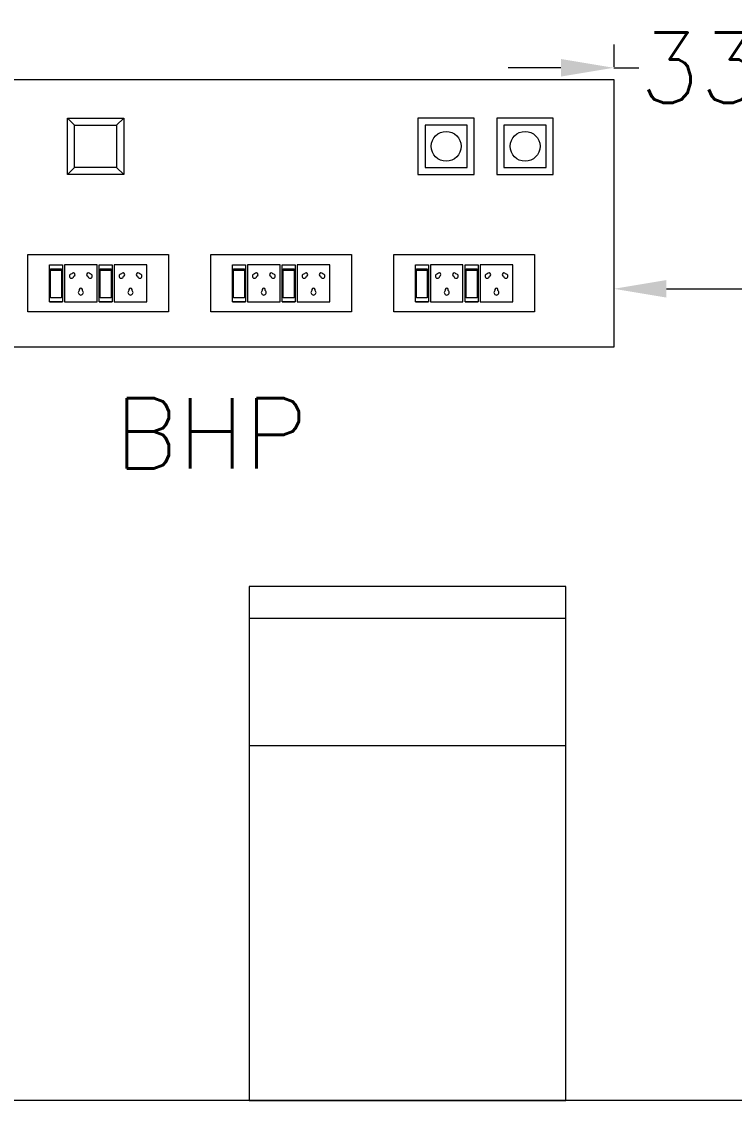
# Model space of a CAD drawing. Extents: x 3552052 to 4102982, y -707811 to -630695.
# Drawn here: x 3664658 to 3665671, y -700186 to -698653 of the extents above; entities that cross this region are included whole.
import ezdxf

# ---------------------------------------------------------------- set-up
doc = ezdxf.new("R2010")
doc.units = 0
doc.header["$LTSCALE"] = 6
doc.header["$MEASUREMENT"] = 0
doc.layers.get('Defpoints').update_dxf_attribs({"linetype": 'CONTINUOUS', "lineweight": 0})
for name, color, linetype, lineweight in [('ELE-4M UPS P.SB', 3, 'CONTINUOUS', 0), ('ELE-SOCKET NMBERING', 7, 'CONTINUOUS', 9), ('ELE. 2N0S OF 6-16 UPS SOCKETS', 191, 'CONTINUOUS', 0), ('EQP', 6, 'CONTINUOUS', 0), ('MEP_HVAC_RA_DUCT', 1, 'CONTINUOUS', 0)]:
    doc.layers.add(name, color=color, linetype=linetype, lineweight=lineweight)
doc.styles.add('Annotation', font='tahoma.ttf')
doc.styles.add('ROMANS', font='romans.shx')
doc.dimstyles.new('AEPL1', dxfattribs={"dimtxt": 100, "dimasz": 75, "dimexe": 1.25, "dimexo": 50, "dimtad": 0, "dimdec": 0, "dimtxsty": 'ROMANS', "dimcen": 2.5, "dimclrd": 7, "dimclre": 7, "dimadec": 0, "dimazin": 0, "dimtfac": 1, "dimtdec": 0, "dimtmove": 0, "dimatfit": 3, "dimfxl": 1, "dimlwd": 0, "dimlwe": 0, "dimarcsym": 0})

# ---------------------------------------------------------------- blocks, each defined once
blk = doc.blocks.new('5Y3AQY')
at = {"layer": 'ELE. 2N0S OF 6-16 UPS SOCKETS', "color": 72, "lineweight": 0}
for p, q in [((-311.5, -26.5), (-277.7, -26.5)), ((-311.5, -123.5), (-311.5, -26.5)), ((-311.5, -123.5), (-311.5, -26.5)), ((-277.7, -26.5), (-277.7, -123.5)), ((-272.1, -26.5), (-272.1, -123.5)), ((-187.1, -26.5), (-272.1, -26.5)), ((-187.1, -123.5), (-187.1, -26.5)), ((-181.4, -26.5), (-147.6, -26.5)), ((-181.4, -123.5), (-181.4, -26.5)), ((-181.4, -123.5), (-181.4, -26.5)), ((-147.6, -26.5), (-147.6, -123.5)), ((-57, -26.5), (-142, -26.5)), ((-142, -26.5), (-142, -123.5)), ((-57, -123.5), (-57, -26.5)), ((-308.7, -37), (-280.5, -37)), ((-308.7, -113), (-308.7, -37)), ((-308.7, -40.4), (-280.5, -40.4)), ((-280.5, -37), (-280.5, -113)), ((-178.6, -37), (-150.4, -37)), ((-178.6, -113), (-178.6, -37)), ((-178.6, -40.4), (-150.4, -40.4)), ((-150.4, -37), (-150.4, -113)), ((-311.5, -123.5), (-277.7, -123.5)), ((-277.7, -123.5), (-311.5, -123.5)), ((-280.5, -113), (-308.7, -113)), ((-272.1, -123.5), (-187.1, -123.5)), ((-181.4, -123.5), (-147.6, -123.5)), ((-147.6, -123.5), (-181.4, -123.5)), ((-150.4, -113), (-178.6, -113)), ((-142, -123.5), (-57, -123.5))]:
    blk.add_line(p, q, dxfattribs=at)
blk.add_lwpolyline([(-368.5, 0), (0, 0), (0, -150), (-368.5, -150)], close=True, dxfattribs=at)
for centre, radius, start, end in [((-253.8, -56.1), 5.7, 87.49, 354.7311), ((-249.3, -52.1), 4.6, 284.9049, 157.3162), ((-209.8, -52.1), 4.6, 22.6838, 255.0951), ((-205.3, -56.1), 5.7, 185.2689, 92.51), ((-123.7, -56.1), 5.7, 87.49, 354.7311), ((-119.2, -52.1), 4.6, 284.9049, 157.3162), ((-79.7, -52.1), 4.6, 22.6838, 255.0951), ((-75.2, -56.1), 5.7, 185.2689, 92.51), ((-229.6, -99), 6.62, 127.1584, 52.8416), ((-229.6, -92.3), 4.22, 341.4031, 198.5969), ((-99.5, -99), 6.62, 127.1584, 52.8416), ((-99.5, -92.3), 4.22, 341.4031, 198.5969)]:
    blk.add_arc(centre, radius, start, end, dxfattribs=at)
blk = doc.blocks.new('*D173')
at = {"layer": 'Defpoints', "color": 0, "linetype": 'ByBlock', "transparency": 16777216}
for p in [(3665829.8, -698655.7), (3665829.8, -698718.8), (3665499.8, -698735.7)]:
    blk.add_point(p, dxfattribs=at)
at = {"layer": 'ELE-4M UPS P.SB', "color": 7, "linetype": 'ByBlock', "lineweight": 0, "transparency": 16777216}
for p, q in [((3665499.8, -698685.7), (3665499.8, -698717.6)), ((3665829.8, -698705.7), (3665829.8, -698720.1)), ((3665424.8, -698718.8), (3665349.8, -698718.8)), ((3665499.8, -698718.8), (3665535.6, -698718.8)), ((3665829.8, -698718.8), (3665794, -698718.8)), ((3665904.8, -698718.8), (3665979.8, -698718.8))]:
    blk.add_line(p, q, dxfattribs=at)
at = {"layer": 'ELE-4M UPS P.SB', "color": 7, "linetype": 'ByBlock', "transparency": 16777216}
for points in [[(3665424.8, -698706.3), (3665424.8, -698731.3), (3665499.8, -698718.8)], [(3665904.8, -698706.3), (3665904.8, -698731.3), (3665829.8, -698718.8)]]:
    blk.add_solid(points, dxfattribs=at)
at = {"layer": 'ELE-4M UPS P.SB', "color": 0, "linetype": 'ByBlock', "transparency": 16777216, "insert": (3665664.8, -698718.8), "char_height": 100, "attachment_point": 5, "style": 'ROMANS'}
blk.add_mtext('330', dxfattribs=at)
blk = doc.blocks.new('*D174')
at = {"layer": 'Defpoints', "color": 0, "linetype": 'ByBlock', "transparency": 16777216}
for p in [(3666299.8, -699032.8), (3665499.8, -699066.1), (3666299.8, -699115.7)]:
    blk.add_point(p, dxfattribs=at)
at = {"layer": 'ELE-4M UPS P.SB', "color": 7, "linetype": 'ByBlock', "lineweight": 0, "transparency": 16777216}
for p, q in [((3665499.8, -699016.1), (3665499.8, -699031.5)), ((3665574.8, -699032.8), (3665770.6, -699032.8)), ((3666224.8, -699032.8), (3666029, -699032.8)), ((3666299.8, -699065.7), (3666299.8, -699031.5))]:
    blk.add_line(p, q, dxfattribs=at)
at = {"layer": 'ELE-4M UPS P.SB', "color": 7, "linetype": 'ByBlock', "transparency": 16777216}
for points in [[(3665574.8, -699020.3), (3665574.8, -699045.3), (3665499.8, -699032.8)], [(3666224.8, -699020.3), (3666224.8, -699045.3), (3666299.8, -699032.8)]]:
    blk.add_solid(points, dxfattribs=at)
at = {"layer": 'ELE-4M UPS P.SB', "color": 0, "linetype": 'ByBlock', "transparency": 16777216, "insert": (3665899.8, -699032.8), "char_height": 100, "attachment_point": 5, "style": 'ROMANS'}
blk.add_mtext('800', dxfattribs=at)

msp = doc.modelspace()

# ---------------------------------------------------------------- linework, layer by layer
at = {"layer": 'ELE-4M UPS P.SB', "color": 0, "linetype": 'ByBlock'}
for p, q in [((3664733.5, -698800.4), (3664723.5, -698790.4)), ((3664793.5, -698800.4), (3664803.5, -698790.4)), ((3664723.5, -698870.4), (3664733.5, -698860.4)), ((3664793.5, -698860.4), (3664803.5, -698870.4))]:
    msp.add_line(p, q, dxfattribs=at)
at = {"layer": 'ELE-4M UPS P.SB', "color": 4, "linetype": 'ByBlock'}
msp.add_lwpolyline([(3664034.2, -698735.7), (3665499.8, -698735.7), (3665499.8, -699115.7), (3664034.2, -699115.7)], close=True, dxfattribs=at)
at = {"layer": 'ELE-4M UPS P.SB', "color": 0, "linetype": 'ByBlock'}
for points in [[(3664723.5, -698790.4), (3664803.5, -698790.4), (3664803.5, -698870.4), (3664723.5, -698870.4)], [(3665301.7, -698790.4), (3665221.7, -698790.4), (3665221.7, -698870.4), (3665301.7, -698870.4)], [(3665413.9, -698790.4), (3665333.9, -698790.4), (3665333.9, -698870.4), (3665413.9, -698870.4)], [(3664733.5, -698800.4), (3664793.5, -698800.4), (3664793.5, -698860.4), (3664733.5, -698860.4)], [(3665291.7, -698800.4), (3665231.7, -698800.4), (3665231.7, -698860.4), (3665291.7, -698860.4)], [(3665403.9, -698800.4), (3665343.9, -698800.4), (3665343.9, -698860.4), (3665403.9, -698860.4)]]:
    msp.add_lwpolyline(points, close=True, dxfattribs=at)
for centre in [(3665261.7, -698830.4), (3665373.9, -698830.4)]:
    msp.add_circle(centre, 21.2, dxfattribs=at)
at = {"layer": 'EQP', "linetype": 'ByBlock'}
for p, q in [((3665431.7, -699455.7), (3664981.7, -699455.7)), ((3664981.7, -699455.7), (3664981.7, -700185.7)), ((3665431.7, -700185.7), (3665431.7, -699455.7)), ((3665431.7, -699501.3), (3664981.7, -699501.3)), ((3665431.7, -699682), (3664981.7, -699682)), ((3664981.7, -700185.7), (3665431.7, -700185.7))]:
    msp.add_line(p, q, dxfattribs=at)
at = {"layer": 'MEP_HVAC_RA_DUCT', "color": 8, "linetype": 'ByBlock'}
msp.add_lwpolyline([(3667204.2, -700185.7), (3660644.2, -700185.7)], dxfattribs=at)

# ---------------------------------------------------------------- block references
at = {"layer": 'ELE. 2N0S OF 6-16 UPS SOCKETS', "color": 3, "linetype": 'ByBlock', "xscale": 0.5427728613564214, "yscale": 0.5427728613564214, "zscale": 0.5427728613564214}
for p in [(3664867.2, -698984.3), (3665127.2, -698984.3), (3665387.2, -698984.3)]:
    msp.add_blockref('5Y3AQY', p, dxfattribs=at)

# ---------------------------------------------------------------- texts
at = {"layer": 'ELE-SOCKET NMBERING', "color": 0, "insert": (3664790.7, -699188), "char_height": 100.004, "width": 2358.602, "attachment_point": 1, "style": 'Annotation'}
msp.add_mtext('{\\Fromans|c0;BHP}', dxfattribs=at)

# ---------------------------------------------------------------- dimensions: what is measured, and where the dimension line sits
at = {"layer": 'ELE-4M UPS P.SB', "color": 0, "linetype": 'ByBlock'}
for base, p1, p2, picture, middle in [((3665829.8, -698718.8), (3665499.8, -698735.7), (3665829.8, -698655.7), '*D173', (3665664.8, -698718.8)), ((3666299.8, -699032.8), (3665499.8, -699066.1), (3666299.8, -699115.7), '*D174', (3665899.8, -699032.8))]:
    dim = msp.add_linear_dim(base=base, p1=p1, p2=p2, dimstyle='AEPL1', dxfattribs=at)
    dim.commit()
    dim.dimension.update_dxf_attribs({"geometry": picture, "text_midpoint": middle})

doc.saveas('drawing.dxf')
